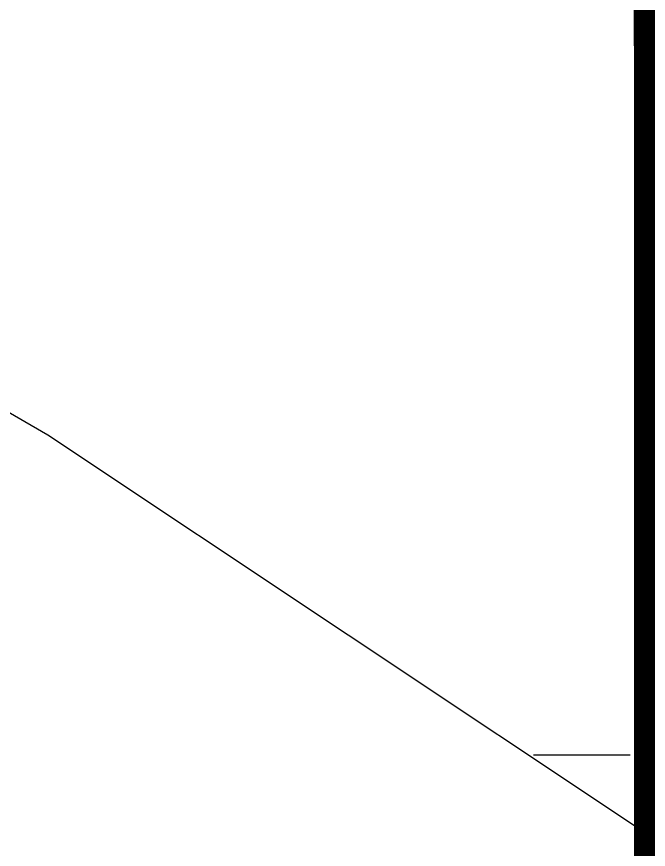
# Model space of a CAD drawing. Header units: inches. Extents: x -8940 to 26362, y -28010 to 990.
# Drawn here: x 4450.553 to 4453.122, y -7387.168 to -7383.781 of the extents above; entities that cross this region are included whole.
import ezdxf

# ---------------------------------------------------------------- set-up
doc = ezdxf.new("R2010")
doc.units = ezdxf.units.IN
doc.header["$MEASUREMENT"] = 0
doc.layers.add('Text', color=7, linetype='Continuous')

msp = doc.modelspace()

# ---------------------------------------------------------------- hatches: boundary and pattern name
at = {"layer": 'Text', "lineweight": 25}
h = msp.add_hatch(dxfattribs=at)
h.set_pattern_fill('ACAD_ISO07W100', color=0, scale=0.784833, style=0)
h.set_pattern_definition([(0, (-582.442, -27753.198), (0, 3.9241642), [0.3924164, -2.35449854])])
h.paths.add_polyline_path([(4453.012436, -7368.509246), (4432.544063, -7360.765981), (4417.35118, -7356.454306), (4399.865945, -7352.632595), (4389.807755, -7348.417064), (4382.319111, -7347.246699), (4375.943644, -7343.680138), (4368.217405, -7333.076598), (4361.929936, -7322.334389), (4357.719224, -7314.672477), (4356.412451, -7309.03143), (4355.412858, -7306.651874), (4313.200953, -7306.651874), (4313.200953, -7400.608297), (4453.122434, -7400.608297)])
h.paths.add_polyline_path([(4387.774257, -7337.654416), (4394.795484, -7337.654416), (4394.795484, -7334.638043), (4387.774257, -7334.638043)], flags=25)

# ---------------------------------------------------------------- linework, layer by layer
at = {"layer": 'Text', "const_width": 0.117725}
msp.add_lwpolyline([(4313.200953, -7306.651874), (4453.122434, -7306.651874), (4453.122434, -7400.608297), (4313.200953, -7400.608297)], close=True, dxfattribs=at)
at = {"layer": 'Text'}
for points in [[(4389.807755, -7348.417064), (4399.865945, -7352.632595), (4417.35118, -7356.454306), (4432.544063, -7360.765981), (4453.012436, -7368.509246), (4453.122434, -7400.608297), (4453.122434, -7400.608297), (4453.122434, -7366.508718), (4445.271976, -7363.354465), (4446.882342, -7362.951401), (4447.771124, -7362.685157), (4448.101117, -7362.121237), (4447.621527, -7361.498152), (4446.165157, -7360.309299), (4444.977182, -7359.686214), (4441.787249, -7358.310619), (4437.928529, -7356.252774), (4434.333804, -7354.045167), (4429.124313, -7351.014792), (4425.155596, -7348.021395)], [(4446.398353, -7382.00819), (4447.275381, -7382.969501), (4448.320948, -7384.115548), (4450.679463, -7385.482306), (4453.122434, -7387.108368)]]:
    msp.add_lwpolyline(points, dxfattribs=at)

doc.saveas('drawing.dxf')
